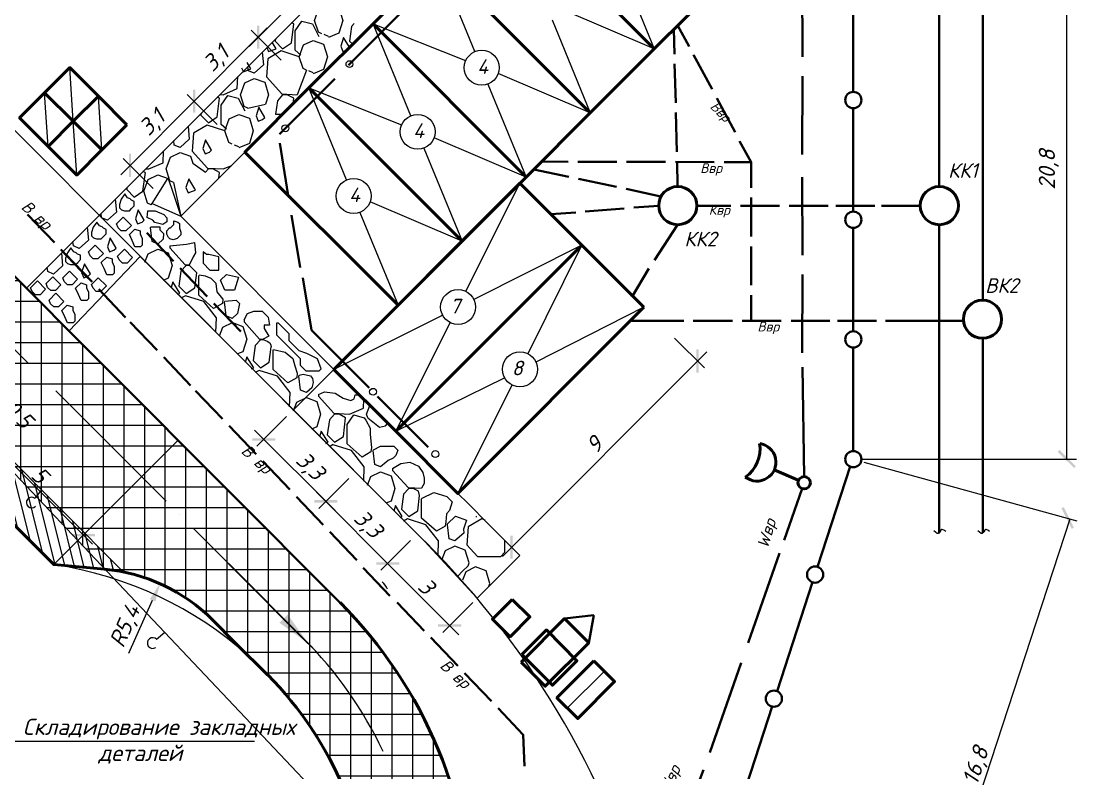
# Model space of a CAD drawing. Header units: millimetres. Extents: x 2279 to 5236, y 896 to 2828.
# Drawn here: x 3937.2 to 4067.3, y 2427.1 to 2519.6 of the extents above; entities that cross this region are included whole.
import ezdxf

# ---------------------------------------------------------------- set-up
doc = ezdxf.new("R2010")
doc.units = ezdxf.units.MM
for name, color, linetype in [('PDF _!!ОСНОВНАЯ', 7, 'Continuous'), ('PDF _!!СЕТИ - ВК', 7, 'Continuous'), ('PDF _!!ТОНКАЯ', 7, 'Continuous'), ('PDF _0', 7, 'Continuous'), ('PDF _СПДС_!!ТОНКАЯ', 7, 'Continuous'), ('PDF _Текст', 7, 'Continuous')]:
    doc.layers.add(name, color=color, linetype=linetype)
doc.styles.add('PDF ISOCPEUR Italic', font='isocpeui.ttf')

msp = doc.modelspace()

# ---------------------------------------------------------------- hatches: boundary and pattern name
at = {"linetype": 'ByBlock', "lineweight": 15, "ltscale": 10}
h = msp.add_hatch(dxfattribs=at)
h.set_pattern_fill('NET', color=256, scale=0.8)
h.set_pattern_definition([(0, (17546.539, -1228.3447), (0, 2.54), []), (90, (17546.539, -1228.3447), (-2.54, 2e-16), [])])
h.paths.add_polyline_path([(3947.57, 2452.15, -0.174775), (3960.82, 2445.92), (3963.69, 2443.03), (3965.41, 2441.31, -0.026163), (3968.8, 2437.9, -0.126575), (3979, 2418.95, -0.06163), (3986.63, 2401.07), (3992.3, 2401.07, 0.034268), (3992.85, 2408.6, 0.199067), (3976.49, 2448.08), (3924.25, 2500.28), (3912.82, 2488.85)])
h = msp.add_hatch(dxfattribs=at)
h.set_pattern_fill('JIS_WOOD', color=256, scale=1.6, angle=59)
h.set_pattern_definition([(104, (17546.5391, -1228.3447), (-1.0977643, -0.27370338), [])])
h.paths.add_polyline_path([(3941.27, 2452.72), (3947.48, 2452.16, -0.027956), (3949.87, 2451.81), (3912.82, 2488.85), (3910.11, 2486.14), (3908.99, 2485), (3909.84, 2484.15)])
h.paths.add_polyline_path([(3913.07, 2480.76), (3916.48, 2484.17), (3913.09, 2487.56), (3909.68, 2484.16)], flags=25)

# ---------------------------------------------------------------- linework, layer by layer
for p, q in [((3862.63, 2579.93), (3986.97, 2455.58)), ((3842.44, 2559.24), (3949.87, 2451.81)), ((4066.02, 2465.7), (4066.02, 2540.76)), ((3972.4, 2513.58), (3971.25, 2510.56)), ((3965.15, 2508.9), (3967.35, 2509.38)), ((3966.98, 2507.5), (3967.25, 2507.77)), ((3968.57, 2508.16), (3969.45, 2508.16)), ((3956.9, 2495.61), (3964.8, 2503.5)), ((3960.43, 2503.48), (3960.7, 2503.75)), ((3958.38, 2502.13), (3959.93, 2501.01)), ((3924.25, 2500.28), (3976.51, 2448.06)), ((3953.4, 2497.15), (3955.33, 2500.23)), ((3955.63, 2499.42), (3956.9, 2495.61)), ((3956.01, 2499.76), (3956.9, 2495.61)), ((3950.01, 2498.34), (3949.58, 2497.71)), ((3950.34, 2497.86), (3950.01, 2498.34)), ((3950.66, 2497.74), (3950.34, 2497.86)), ((3958.35, 2498.69), (3958.71, 2498.82)), ((3958.71, 2498.82), (3958.63, 2498.96)), ((3949.58, 2497.71), (3949.34, 2497.06)), ((3949.34, 2497.06), (3949.34, 2496.64)), ((3949.34, 2496.64), (3949.59, 2496.4)), ((3950.57, 2496.27), (3950.84, 2496.55)), ((3950.82, 2497.57), (3950.66, 2497.74)), ((3951.18, 2497.41), (3950.82, 2497.57)), ((3950.84, 2496.55), (3951.18, 2496.89)), ((3951.18, 2497.13), (3951.18, 2497.41)), ((3951.18, 2496.89), (3951.18, 2497.13)), ((3953.26, 2497.02), (3953.4, 2497.15)), ((3953.4, 2497.15), (3956.9, 2495.61)), ((3948.99, 2494.65), (3949.82, 2495.48)), ((3949.59, 2496.4), (3949.96, 2496.27)), ((3949.82, 2495.48), (3950.83, 2494.47)), ((3949.96, 2496.27), (3950.27, 2496.27)), ((3950.27, 2496.27), (3950.57, 2496.27)), ((3952.78, 2495.44), (3952.86, 2496.26)), ((3953.46, 2495.1), (3952.78, 2495.44)), ((3952.86, 2496.26), (3953.75, 2496.26)), ((3953.75, 2496.26), (3954.83, 2495.8)), ((3954.83, 2495.8), (3955.2, 2495.42)), ((3955.2, 2495.42), (3955.2, 2494.92)), ((3956.9, 2495.61), (3975.77, 2476.75)), ((3946.12, 2494.26), (3945.89, 2493.61)), ((3946.55, 2494.89), (3946.12, 2494.26)), ((3946.89, 2494.41), (3946.55, 2494.89)), ((3947.21, 2494.28), (3946.89, 2494.41)), ((3947.37, 2494.12), (3947.21, 2494.28)), ((3947.73, 2493.96), (3947.37, 2494.12)), ((3947.73, 2493.68), (3947.73, 2493.96)), ((3949.18, 2494.19), (3948.99, 2494.65)), ((3949.58, 2493.79), (3949.18, 2494.19)), ((3950.83, 2494.47), (3950.15, 2493.79)), ((3950.58, 2493.35), (3951.24, 2494.02)), ((3951.24, 2494.02), (3951.92, 2493.79)), ((3952.13, 2494.86), (3952.4, 2495.13)), ((3953.2, 2494.31), (3954.34, 2494.31)), ((3953.72, 2494.83), (3953.46, 2495.1)), ((3954.69, 2494.6), (3953.72, 2494.83)), ((3954.34, 2494.31), (3954.34, 2493.91)), ((3955.2, 2494.92), (3954.69, 2494.6)), ((3955.17, 2493.82), (3955.51, 2494.16)), ((3955.51, 2494.16), (3955.62, 2494.16)), ((3955.62, 2494.16), (3955.81, 2494.34)), ((3955.81, 2494.34), (3955.92, 2494.45)), ((3955.92, 2494.45), (3956.04, 2494.57)), ((3956.04, 2494.76), (3956.07, 2495.04)), ((3956.04, 2494.57), (3956.04, 2494.76)), ((3956.07, 2495.04), (3956.53, 2494.89)), ((3956.53, 2494.89), (3956.73, 2494.7)), ((3956.73, 2494.7), (3956.73, 2494.12)), ((3956.73, 2494.12), (3956.91, 2493.63)), ((3945.89, 2493.61), (3945.89, 2493.19)), ((3945.89, 2493.19), (3946.14, 2492.95)), ((3946.14, 2492.95), (3946.51, 2492.82)), ((3946.51, 2492.82), (3946.82, 2492.82)), ((3946.82, 2492.82), (3947.11, 2492.82)), ((3947.11, 2492.82), (3947.39, 2493.09)), ((3947.39, 2493.09), (3947.73, 2493.43)), ((3947.73, 2493.43), (3947.73, 2493.68)), ((3950.15, 2493.79), (3949.58, 2493.79)), ((3950.93, 2492.6), (3950.58, 2493.35)), ((3951.92, 2493.79), (3951.92, 2493.42)), ((3951.92, 2493.42), (3952.16, 2492.88)), ((3952.16, 2492.88), (3952.16, 2492.48)), ((3954.34, 2493.91), (3954.77, 2493.48)), ((3954.77, 2493.48), (3954.75, 2492.78)), ((3955.17, 2493.41), (3955.17, 2493.82)), ((3955.39, 2493), (3955.17, 2493.41)), ((3955.55, 2492.84), (3955.39, 2493)), ((3955.95, 2492.68), (3955.55, 2492.84)), ((3956.47, 2492.87), (3955.95, 2492.68)), ((3956.74, 2493.14), (3956.47, 2492.87)), ((3956.91, 2493.3), (3956.74, 2493.14)), ((3956.91, 2493.63), (3956.91, 2493.3)), ((3943.38, 2491.72), (3942.95, 2491.09)), ((3943.72, 2491.24), (3943.38, 2491.72)), ((3945.54, 2491.2), (3946.37, 2492.03)), ((3946.37, 2492.03), (3947.37, 2491.02)), ((3948.67, 2491.41), (3948.94, 2491.68)), ((3949.13, 2490.7), (3949.96, 2491.53)), ((3949.96, 2491.53), (3950.97, 2490.52)), ((3951.25, 2491.85), (3950.93, 2492.6)), ((3951.58, 2491.85), (3951.25, 2491.85)), ((3951.96, 2491.85), (3951.58, 2491.85)), ((3952.16, 2492.06), (3951.96, 2491.85)), ((3952.16, 2492.48), (3952.16, 2492.06)), ((3955.57, 2491.94), (3957.61, 2492.15)), ((3957.61, 2492.15), (3958.58, 2492.38)), ((3958.58, 2492.38), (3958.71, 2491.1)), ((3942.95, 2491.09), (3942.72, 2490.44)), ((3942.72, 2490.44), (3942.72, 2490.02)), ((3944.04, 2491.11), (3943.72, 2491.24)), ((3944.2, 2490.95), (3944.04, 2491.11)), ((3944.56, 2490.79), (3944.2, 2490.95)), ((3944.22, 2489.92), (3944.56, 2490.26)), ((3944.56, 2490.51), (3944.56, 2490.79)), ((3944.56, 2490.26), (3944.56, 2490.51)), ((3945.73, 2490.74), (3945.54, 2491.2)), ((3946.13, 2490.34), (3945.73, 2490.74)), ((3946.69, 2490.34), (3946.13, 2490.34)), ((3947.37, 2491.02), (3946.69, 2490.34)), ((3947.12, 2489.9), (3947.79, 2490.56)), ((3947.79, 2490.56), (3948.46, 2490.34)), ((3948.46, 2490.34), (3948.46, 2489.97)), ((3949.33, 2490.24), (3949.13, 2490.7)), ((3949.73, 2489.84), (3949.33, 2490.24)), ((3950.97, 2490.52), (3950.29, 2489.84)), ((3958.45, 2490.59), (3958.1, 2489.91)), ((3958.71, 2491.1), (3958.45, 2490.59)), ((3959.65, 2491.23), (3959.65, 2489.83)), ((3960.08, 2490.91), (3959.65, 2491.23)), ((3960.35, 2490.91), (3960.08, 2490.91)), ((3961.58, 2490.59), (3960.35, 2490.91)), ((3961.58, 2489.95), (3961.58, 2490.59)), ((3912.82, 2488.85), (3979, 2418.95)), ((3942.37, 2488.03), (3943.2, 2488.86)), ((3942.72, 2490.02), (3942.97, 2489.78)), ((3942.97, 2489.78), (3943.34, 2489.65)), ((3943.2, 2488.86), (3944.2, 2487.85)), ((3943.34, 2489.65), (3943.65, 2489.65)), ((3943.65, 2489.65), (3943.94, 2489.65)), ((3943.94, 2489.65), (3944.22, 2489.92)), ((3947.47, 2489.15), (3947.12, 2489.9)), ((3947.8, 2488.4), (3947.47, 2489.15)), ((3948.46, 2489.97), (3948.71, 2489.43)), ((3948.71, 2489.43), (3948.71, 2489.02)), ((3948.71, 2489.02), (3948.71, 2488.6)), ((3950.29, 2489.84), (3949.73, 2489.84)), ((3958.1, 2489.91), (3957.95, 2489.6)), ((3957.97, 2489.53), (3958.37, 2489.14)), ((3958.37, 2489.14), (3958.89, 2488.65)), ((3959.65, 2489.83), (3960.49, 2488.98)), ((3960.49, 2488.98), (3961.58, 2488.98)), ((3961.58, 2488.98), (3961.58, 2489.95)), ((3938.41, 2486.8), (3939.24, 2487.63)), ((3939.24, 2487.63), (3940.25, 2486.62)), ((3940.32, 2487.31), (3941.15, 2488.14)), ((3941.15, 2488.14), (3942.15, 2487.14)), ((3942.56, 2487.57), (3942.37, 2488.03)), ((3942.96, 2487.17), (3942.56, 2487.57)), ((3944.2, 2487.85), (3943.52, 2487.17)), ((3945.5, 2488.24), (3945.77, 2488.51)), ((3945.91, 2487.2), (3946.74, 2488.03)), ((3946.74, 2488.03), (3947.75, 2487.03)), ((3948.13, 2488.4), (3947.8, 2488.4)), ((3948.5, 2488.4), (3948.13, 2488.4)), ((3948.71, 2488.6), (3948.5, 2488.4)), ((3959.96, 2488.22), (3959.19, 2488.35)), ((3960.66, 2487.92), (3959.96, 2488.22)), ((3961.26, 2487.32), (3960.66, 2487.92)), ((3961.81, 2487.72), (3962.53, 2488.44)), ((3962.34, 2486.52), (3961.81, 2487.72)), ((3962.53, 2488.44), (3964.01, 2488.1)), ((3964.01, 2488.1), (3963.54, 2486.52)), ((3938.61, 2486.34), (3938.41, 2486.8)), ((3939.01, 2485.94), (3938.61, 2486.34)), ((3940.25, 2486.62), (3939.57, 2485.94)), ((3940.51, 2486.85), (3940.32, 2487.31)), ((3940.91, 2486.46), (3940.51, 2486.85)), ((3941.47, 2486.46), (3940.91, 2486.46)), ((3942.15, 2487.14), (3941.47, 2486.46)), ((3943.52, 2487.17), (3942.96, 2487.17)), ((3943.95, 2486.73), (3944.62, 2487.39)), ((3944.3, 2485.98), (3943.95, 2486.73)), ((3944.62, 2487.39), (3945.29, 2487.17)), ((3945.29, 2487.17), (3945.29, 2486.8)), ((3945.29, 2486.8), (3945.54, 2486.26)), ((3945.54, 2486.26), (3945.54, 2485.85)), ((3946.1, 2486.74), (3945.91, 2487.2)), ((3946.5, 2486.34), (3946.1, 2486.74)), ((3947.07, 2486.34), (3946.5, 2486.34)), ((3947.75, 2487.03), (3947.07, 2486.34)), ((3961.4, 2486.28), (3961.26, 2487.32)), ((3962.1, 2485.43), (3961.4, 2486.28)), ((3963.54, 2486.52), (3962.34, 2486.52)), ((3939.57, 2485.94), (3939.01, 2485.94)), ((3940.68, 2485.29), (3941.51, 2486.12)), ((3940.87, 2484.83), (3940.68, 2485.29)), ((3941.51, 2486.12), (3942.52, 2485.11)), ((3942.52, 2485.11), (3941.84, 2484.43)), ((3944.63, 2485.23), (3944.3, 2485.98)), ((3944.95, 2485.23), (3944.63, 2485.23)), ((3945.33, 2485.23), (3944.95, 2485.23)), ((3945.54, 2485.43), (3945.33, 2485.23)), ((3945.54, 2485.85), (3945.54, 2485.43)), ((3962.34, 2485.16), (3963.73, 2485.28)), ((3963.73, 2485.28), (3964.15, 2484.87)), ((3964.15, 2484.87), (3963.9, 2483.64)), ((3941.27, 2484.43), (3940.87, 2484.83)), ((3941.84, 2484.43), (3941.27, 2484.43)), ((3942.27, 2483.99), (3942.93, 2484.65)), ((3942.62, 2483.24), (3942.27, 2483.99)), ((3942.93, 2484.65), (3943.61, 2484.43)), ((3943.61, 2484.43), (3943.61, 2484.06)), ((3943.61, 2484.06), (3943.85, 2483.52)), ((3964.71, 2482.83), (3965.11, 2483.61)), ((3965.11, 2483.61), (3965.92, 2483.93)), ((3965.92, 2483.93), (3966.91, 2483.93)), ((3966.91, 2483.93), (3967.66, 2483.18)), ((3942.94, 2482.49), (3942.62, 2483.24)), ((3943.27, 2482.49), (3942.94, 2482.49)), ((3943.65, 2482.49), (3943.27, 2482.49)), ((3943.85, 2482.69), (3943.65, 2482.49)), ((3943.85, 2483.52), (3943.85, 2483.11)), ((3943.85, 2483.11), (3943.85, 2482.69)), ((3967.66, 2483.18), (3967.85, 2482.18)), ((3968.69, 2482.42), (3968.69, 2481.01)), ((3968.96, 2482.42), (3968.69, 2482.42)), ((3970.25, 2481.13), (3968.96, 2482.42)), ((3967.85, 2482.18), (3967.18, 2482.18)), ((3967.18, 2482.18), (3967.18, 2481.79)), ((3967.18, 2481.79), (3967.73, 2480.85)), ((3968.69, 2481.01), (3969.57, 2480.13)), ((3970.25, 2480.81), (3970.25, 2481.13)), ((3967.73, 2480.85), (3967.05, 2480.46)), ((3967.12, 2480.39), (3967.56, 2480.21)), ((3967.56, 2480.21), (3967.87, 2480.02)), ((3967.87, 2480.02), (3967.98, 2479.73)), ((3967.98, 2479.73), (3968.03, 2479.51)), ((3969.57, 2480.13), (3970.92, 2478.78)), ((3970.25, 2480.28), (3970.25, 2480.81)), ((3970.67, 2479.85), (3970.25, 2480.28)), ((3971.48, 2479.05), (3970.67, 2479.85)), ((3968.34, 2479.2), (3969.76, 2478.87)), ((3969.76, 2478.87), (3970.69, 2478.09)), ((3970.92, 2478.78), (3971.6, 2478.1)), ((3972.45, 2478.72), (3971.48, 2479.05)), ((3973.74, 2478.05), (3972.45, 2478.72)), ((3970.69, 2478.09), (3970.95, 2477.19)), ((3976.98, 2477.96), (3970.84, 2471.82)), ((3970.95, 2477.19), (3971.25, 2476.29)), ((3971.6, 2478.1), (3971.6, 2477.28)), ((3971.6, 2477.28), (3972.29, 2476.59)), ((3974.19, 2476.84), (3973.74, 2478.05)), ((3971.48, 2476.02), (3971.97, 2476.16)), ((3971.97, 2476.16), (3972.89, 2475.97)), ((3972.29, 2476.59), (3973.95, 2476.59)), ((3972.89, 2475.97), (3973.11, 2475.62)), ((3973.95, 2476.59), (3974.19, 2476.84)), ((3973.19, 2475.12), (3973.04, 2474.5)), ((3973.11, 2475.62), (3973.19, 2475.12)), ((3973.86, 2473.68), (3974.61, 2473.97)), ((3974.61, 2473.97), (3975.93, 2473.83)), ((3975.93, 2473.83), (3976.89, 2473.19)), ((3976.89, 2473.19), (3977.83, 2472.91)), ((3978.25, 2473.11), (3978.4, 2473.63)), ((3978.4, 2473.63), (3978.88, 2473.63)), ((3977.83, 2472.91), (3978.25, 2473.11)), ((3979.95, 2470.77), (3981.36, 2469.65)), ((3979.68, 2470.5), (3980.22, 2469.53)), ((3980.22, 2469.53), (3980.22, 2468.73)), ((3981.36, 2469.65), (3982.1, 2469.82)), ((3982.1, 2469.82), (3982.4, 2470.12)), ((3980.22, 2468.73), (3980.39, 2467.15)), ((3980.63, 2466.87), (3981.51, 2467.29)), ((3981.51, 2467.29), (3983.14, 2467.29)), ((3983.14, 2467.29), (3983.64, 2466.79)), ((3983.64, 2466.79), (3983.39, 2466.15)), ((3982.46, 2465.54), (3982.19, 2465.35)), ((3983.07, 2465.83), (3982.46, 2465.54)), ((3983.39, 2466.15), (3983.07, 2465.83)), ((3984, 2465.17), (3985.13, 2465.34)), ((3985.13, 2465.34), (3986.17, 2464.85)), ((4040.74, 2465.7), (4066.02, 2465.7)), ((3983, 2464.54), (3984, 2465.17)), ((3986.17, 2464.85), (3986.71, 2464.05)), ((3986.71, 2464.05), (3986.88, 2463.37)), ((3986.88, 2463.37), (3986.88, 2462.7)), ((3986.32, 2461.22), (3986.18, 2461.76)), ((3986.88, 2462.7), (3986.56, 2462.13)), ((3986.62, 2460.91), (3988.08, 2461.59)), ((3988.08, 2461.59), (3989.68, 2461.1)), ((3989.68, 2461.1), (3990.34, 2460.43)), ((3990.34, 2460.43), (3990.01, 2459.37)), ((3989.62, 2458.99), (3989.54, 2458)), ((3990.01, 2459.37), (3989.62, 2458.99)), ((3989.77, 2457.73), (3990.74, 2458.7)), ((3990.74, 2458.7), (3992.1, 2458.18)), ((3992.1, 2458.18), (3991.74, 2457.09)), ((3996.83, 2454.24), (3996.83, 2455.69)), ((3998.66, 2453.85), (3993.39, 2448.58)), ((3993.43, 2453.73), (3994.54, 2453.73)), ((3994.54, 2453.73), (3996.32, 2453.73)), ((3996.32, 2453.73), (3996.83, 2454.24)), ((3992.28, 2452.58), (3991.61, 2451.92)), ((3991.61, 2451.92), (3991.01, 2451.32)), ((3994.84, 2450.03), (3994.17, 2449.36)), ((3994.17, 2449.36), (3993.57, 2448.76))]:
    msp.add_line(p, q, dxfattribs=at)
at = {"linetype": 'ByBlock', "lineweight": 40, "ltscale": 10}
for p, q in [((3859.84, 2564.73), (3976.51, 2448.06)), ((3970.15, 2498.14), (3969.1, 2504.61)), ((3971.6, 2489.28), (3970.55, 2495.74)), ((3973.01, 2481.58), (3971.95, 2488.04)), ((3980.11, 2474.48), (3973.01, 2481.58)), ((4039.36, 2464.78), (4035.34, 2452.45)), ((4033.43, 2462.08), (4031.2, 2455.74)), ((4030.64, 2454.12), (4026.78, 2443.11)), ((4034.72, 2450.55), (4030.36, 2437.13)), ((4004.17, 2446.08), (4007.78, 2446.51)), ((4007.78, 2446.51), (4007.15, 2443.1)), ((4025.91, 2440.62), (4022.06, 2429.61)), ((4025.91, 2440.62), (4024.31, 2436.04)), ((4029.74, 2435.25), (4025.67, 2422.75)), ((4021.3, 2427.45), (4016, 2413.85))]:
    msp.add_line(p, q, dxfattribs=at)
at = {"linetype": 'ByBlock', "lineweight": 15, "ltscale": 10}
for centre, radius, start, end in [((3910.57, 2379.18), 108.06, 286.0024, 45), ((3934.56, 2407.26), 45.95, 14.7331, 81.6), ((3937.67, 2408.86), 55.19, 351.887, 45.2625)]:
    msp.add_arc(centre, radius, start, end, dxfattribs=at)
at = {"layer": 'PDF _!!ОСНОВНАЯ', "lineweight": 50}
for points in [[(4023.12, 2524.09), (4015.22, 2516.2), (3996.36, 2535.07), (4004.25, 2542.96)], [(4015.22, 2516.2), (4007.33, 2508.31), (3988.47, 2527.18), (3996.36, 2535.07)], [(4007.33, 2508.31), (3999.44, 2500.42), (3980.58, 2519.28), (3988.47, 2527.18)], [(3999.44, 2500.42), (3991.55, 2492.53), (3972.69, 2511.39), (3980.58, 2519.28)], [(3946.78, 2510.38), (3943.66, 2507.3), (3940.14, 2510.79), (3943.26, 2513.9)], [(3991.55, 2492.53), (3983.66, 2484.64), (3964.8, 2503.5), (3972.69, 2511.39)], [(3943.66, 2507.3), (3940.58, 2504.18), (3937.06, 2507.7), (3940.14, 2510.79)], [(3950.27, 2506.86), (3947.19, 2503.78), (3943.66, 2507.3), (3946.78, 2510.38)], [(3947.19, 2503.78), (3944.1, 2500.66), (3940.58, 2504.18), (3943.66, 2507.3)], [(4006.28, 2492.02), (3998.66, 2499.67), (3975.77, 2476.75), (3983.39, 2469.13)], [(4013.94, 2484.4), (4006.28, 2492.02), (3983.39, 2469.13), (3991.04, 2461.47)], [(3997.7, 2448.45), (3995.29, 2446.01), (3997.46, 2443.84), (3999.9, 2446.28)], [(3998.81, 2440.73), (4004.17, 2446.08), (4007.15, 2443.1), (4001.79, 2437.75)], [(3998.92, 2441.68), (4001.93, 2444.69), (4005.69, 2440.9), (4002.68, 2437.88)], [(4007.79, 2440.9), (4010.33, 2438.32), (4005.79, 2433.78), (4003.22, 2436.32)]]:
    msp.add_lwpolyline(points, close=True, dxfattribs=at)
for points in [[(3947.51, 2452.15), (3941.27, 2452.72), (3897.38, 2496.61), (3864.22, 2529.77), (3863.66, 2536.01)], [(3964.8, 2503.5), (3983.66, 2484.64), (3975.77, 2476.75), (3975.77, 2476.75)], [(4030, 2464.38), (4032.96, 2463.11)], [(3967.59, 2439.14), (3963.69, 2443.03), (3960.82, 2445.92)]]:
    msp.add_lwpolyline(points, dxfattribs=at)
at = {"layer": 'PDF _!!ОСНОВНАЯ', "lineweight": 40}
for points in [[(4050.31, 2534.25), (4050.31, 2499.27)], [(4055.7, 2534.42), (4055.7, 2485.25)], [(4033.47, 2515.21), (4033.44, 2524.81)], [(4039.73, 2523.6), (4039.73, 2513.44), (4039.73, 2510.9)], [(3977.56, 2514.2), (3984.34, 2520.98)], [(4019.53, 2516.51), (4018.1, 2519.11)], [(4017.7, 2515.56), (4017.63, 2518.61)], [(4022.34, 2511.22), (4020.07, 2515.46)], [(4017.87, 2509.56), (4017.73, 2514.34)], [(3969.06, 2505.7), (3975.87, 2512.51)], [(4033.44, 2503.21), (4033.47, 2512.82)], [(4025.18, 2505.94), (4022.91, 2510.14)], [(4018, 2503.54), (4017.87, 2508.35)], [(4039.73, 2508.87), (4039.73, 2498.71), (4039.73, 2496.17)], [(4027.15, 2502.25), (4025.72, 2504.86)], [(4004.62, 2502.28), (4001.3, 2502.32)], [(4010.62, 2502.28), (4005.81, 2502.28)], [(4016.61, 2502.28), (4011.8, 2502.28)], [(4022.61, 2502.25), (4017.83, 2502.28)], [(4018.1, 2499.27), (4018.04, 2502.35)], [(4027.15, 2499.1), (4027.15, 2502.25), (4023.83, 2502.25)], [(4000.39, 2501.37), (4004.69, 2500.45)], [(4005.88, 2500.22), (4010.55, 2499.23)], [(4033.47, 2490.8), (4033.44, 2500.41)], [(4011.74, 2498.96), (4016.04, 2498.05)], [(4027.15, 2493.1), (4027.15, 2497.91)], [(4011.5, 2496.56), (4006.72, 2496.19)], [(4015.77, 2496.9), (4012.72, 2496.66)], [(4020.47, 2496.9), (4024.64, 2496.9)], [(4025.82, 2496.9), (4030.63, 2496.9)], [(4031.82, 2496.9), (4036.63, 2496.9)], [(4037.59, 2496.9), (4042.4, 2496.9)], [(4043.2, 2496.9), (4047.97, 2496.9)], [(3941.34, 2492.38), (3938.02, 2495.83)], [(4005.54, 2496.08), (4002.49, 2495.85)], [(4015.24, 2490.19), (4018.1, 2494.56)], [(4039.73, 2494.14), (4039.73, 2483.98), (4039.73, 2481.44)], [(4050.31, 2494.56), (4050.31, 2456.63)], [(3956.01, 2490.07), (3952.72, 2493.56)], [(3945.47, 2488.01), (3942.15, 2491.49)], [(4027.15, 2487.11), (4027.15, 2491.89)], [(3945.98, 2487.52), (3942.66, 2490.97)], [(3960.17, 2485.74), (3956.85, 2489.19)], [(4012.47, 2485.65), (4014.55, 2489.17)], [(4033.44, 2478.8), (4033.47, 2488.41)], [(3950.11, 2483.15), (3946.82, 2486.64)], [(3964.31, 2481.4), (3960.99, 2484.86)], [(4027.15, 2482.74), (4027.15, 2485.89)], [(3953.98, 2479.12), (3950.66, 2482.57)], [(4018.85, 2482.74), (4012.44, 2482.74)], [(4024.84, 2482.74), (4020.03, 2482.74)], [(4030.84, 2482.74), (4026.06, 2482.74)], [(4036.83, 2482.74), (4032.06, 2482.74)], [(4042.58, 2482.74), (4037.8, 2482.74)], [(4050.31, 2482.74), (4043.69, 2482.74)], [(4053.29, 2482.74), (4050.01, 2482.74)], [(4055.7, 2480.54), (4055.7, 2456.63)], [(4039.73, 2479.4), (4039.73, 2469.24), (4039.73, 2466.7)], [(3958.11, 2474.75), (3954.83, 2478.24)], [(4033.67, 2463.56), (4033.47, 2477.01)], [(3962.03, 2470.67), (3958.72, 2474.12)], [(3987.39, 2467.16), (3981.14, 2473.4), (3981.14, 2473.4)], [(3966.17, 2466.3), (3962.88, 2469.79)], [(3970.33, 2461.96), (3967.01, 2465.45)], [(3974.46, 2457.63), (3971.14, 2461.08)], [(3978.6, 2453.29), (3975.28, 2456.75)], [(3982.66, 2448.89), (3979.37, 2452.34)], [(3986.89, 2444.59), (3983.57, 2448.08)], [(3991.02, 2440.25), (3987.71, 2443.74)], [(3995.16, 2435.92), (3991.84, 2439.37)], [(3999.22, 2427.93), (3999.09, 2431.79), (3996, 2435.04)]]:
    msp.add_lwpolyline(points, dxfattribs=at)
at = {"layer": 'PDF _!!ОСНОВНАЯ', "lineweight": 25}
for points in [[(3938.12, 2477.51), (3924.54, 2491.09)], [(3955.09, 2460.54), (3941.51, 2474.12)], [(3956.78, 2458.85), (3956.78, 2458.85)], [(3973.38, 2442.25), (3958.48, 2457.15)]]:
    msp.add_lwpolyline(points, dxfattribs=at)
at = {"layer": 'PDF _!!ОСНОВНАЯ', "lineweight": 20}
for points in [[(4051.12, 2456.8), (4050.89, 2456.97), (4050.68, 2457.04), (4050.62, 2457.04), (4050.51, 2456.97), (4050.41, 2456.76), (4050.28, 2456.6), (4050.18, 2456.56), (4050.07, 2456.56), (4049.87, 2456.7), (4049.67, 2456.87)], [(4056.51, 2456.8), (4056.31, 2456.97), (4056.1, 2457.04), (4056, 2457.04), (4055.93, 2456.97), (4055.8, 2456.76), (4055.66, 2456.6), (4055.59, 2456.56), (4055.49, 2456.56), (4055.29, 2456.7), (4055.05, 2456.87)], [(3980.34, 2451.88), (3980.34, 2451.88)], [(3968.13, 2447.5), (3972.03, 2443.61)], [(3982.73, 2427.52), (3982.73, 2427.52)]]:
    msp.add_lwpolyline(points, dxfattribs=at)
at = {"layer": 'PDF _!!ОСНОВНАЯ', "lineweight": 35}
msp.add_lwpolyline([(3972.6, 2443.03), (3962.85, 2452.78)], dxfattribs=at)
at = {"layer": 'PDF _!!ОСНОВНАЯ', "lineweight": 40}
for centre in [(4039.74, 2509.9), (4039.74, 2495.17), (4039.74, 2480.44), (4039.74, 2465.7), (4035.03, 2451.5), (4029.95, 2436.22)]:
    msp.add_circle(centre, 0.999, dxfattribs=at)
at = {"layer": 'PDF _!!ОСНОВНАЯ', "lineweight": 50}
for centre, radius in [((4018.12, 2496.91), 2.35), ((4050.33, 2496.91), 2.35), ((4055.65, 2482.93), 2.35), ((4033.68, 2462.8), 0.762)]:
    msp.add_circle(centre, radius, dxfattribs=at)
for centre, radius, start, end in [((4024.07, 2466.96), 4.18, 304.1215, 9.3968), ((4027.88, 2465.32), 2.32, 231.4634, 82.0549), ((3945.56, 2430.65), 21.59, 45, 84.8035), ((3937.06, 2408.6), 55.8, 0, 45), ((3937.06, 2408.6), 43.2, 0, 45)]:
    msp.add_arc(centre, radius, start, end, dxfattribs=at)
at = {"layer": 'PDF _!!ОСНОВНАЯ', "lineweight": 25}
msp.add_arc((3979.17, 2448.04), 3.61, 27.6581, 45, dxfattribs=at)
at = {"layer": 'PDF _!!ОСНОВНАЯ', "lineweight": 20}
msp.add_arc((3937.06, 2408.6), 49.5, 25.2795, 45, dxfattribs=at)
at = {"layer": 'PDF _!!СЕТИ - ВК', "lineweight": 20}
for points in [[(3965.31, 2516.5), (3975.44, 2526.66)], [(3957.42, 2508.61), (3967.55, 2518.77)], [(3949.53, 2500.71), (3959.66, 2510.87)], [(3953.49, 2499.02), (3949.8, 2502.71)], [(4017.71, 2480.59), (4021.41, 2476.93)], [(3996.51, 2453.73), (4021.68, 2478.9)], [(3969.94, 2470.95), (3966.28, 2467.29)], [(3931.08, 2470.23), (3946.05, 2455.22)], [(3965.98, 2469.26), (3975.9, 2459.37)], [(4041.02, 2465.35), (4067.27, 2458.1)], [(4062.03, 2465.72), (4067.24, 2465.72)], [(3973.63, 2461.64), (3983.52, 2451.71)], [(3994.82, 2457.69), (3998.51, 2454)], [(4066.42, 2458.33), (4047.04, 2399.09)], [(3981.25, 2453.98), (3991.17, 2444.09)], [(3950.52, 2441.81), (3953.43, 2448.35)], [(3992.87, 2448.06), (3989.18, 2444.37)]]:
    msp.add_lwpolyline(points, dxfattribs=at)
for points in [[(3965.58, 2518.49), (3969.28, 2514.8)], [(3957.69, 2510.6), (3961.39, 2506.91)], [(3973.9, 2459.64), (3977.59, 2463.33)], [(3981.56, 2452.02), (3985.21, 2455.68)]]:
    msp.add_lwpolyline(points, close=True, dxfattribs=at)
at = {"layer": 'PDF _!!СЕТИ - ВК', "transparency": 33554559}
msp.add_solid([(3953.09, 2448.48), (3953.77, 2448.18), (3954.35, 2450.38)], dxfattribs=at)
at = {"layer": 'PDF _!!ТОНКАЯ', "lineweight": 25}
for points in [[(3937.87, 2486.7), (4007.14, 2556), (4012.14, 2550.85), (4000.58, 2539.28), (4000.58, 2539.28), (3995.22, 2533.93), (3995.22, 2533.93), (3992.68, 2531.39), (3992.68, 2531.39), (3987.33, 2526.04), (3987.33, 2526.04), (3984.79, 2523.5), (3984.79, 2523.5), (3979.44, 2518.15), (3979.44, 2518.15), (3976.9, 2515.61), (3976.9, 2515.61), (3971.55, 2510.26), (3971.55, 2510.26), (3969.01, 2507.72), (3969.01, 2507.72), (3964.8, 2503.5)], [(3993.11, 2515.86), (3988.47, 2527.18), (3999.85, 2522.64)], [(4010.52, 2527.65), (4015.22, 2516.2), (4003.88, 2521.05)], [(3985.22, 2507.97), (3980.58, 2519.28), (3991.96, 2514.75)], [(4002.63, 2519.76), (4007.33, 2508.31), (3995.99, 2513.15)], [(3944.1, 2500.66), (3943.66, 2507.3), (3943.26, 2513.9)], [(3977.33, 2500.08), (3972.69, 2511.39), (3984.07, 2506.85)], [(3994.73, 2511.87), (3999.44, 2500.42), (3988.1, 2505.26)], [(3940.58, 2504.18), (3940.14, 2510.79)], [(3947.19, 2503.78), (3946.78, 2510.38)], [(3986.84, 2503.98), (3991.55, 2492.53), (3980.21, 2497.37)], [(3998.66, 2499.67), (3991.99, 2486.33)], [(3978.95, 2496.08), (3983.66, 2484.64), (3983.65, 2484.64)], [(3999.67, 2478.7), (4006.31, 2492.05), (3993, 2485.34)], [(3975.77, 2476.75), (3975.77, 2476.75), (3975.77, 2476.75), (3975.77, 2476.75), (3975.77, 2476.75), (3975.77, 2476.75), (3983.39, 2469.13), (3987.2, 2465.32), (3991.04, 2461.47), (3991.04, 2461.47), (3992.28, 2460.23), (3994.82, 2457.69), (3998.66, 2453.85), (3998.66, 2453.85), (3998.66, 2453.85), (3993.39, 2448.58), (3993.39, 2448.58), (3986.97, 2455.58), (3951.92, 2490.63), (3943.12, 2481.45)], [(4013.94, 2484.4), (4013.94, 2484.4), (4000.63, 2477.66)], [(3989.11, 2483.38), (3975.77, 2476.75), (3975.77, 2476.75)], [(3990.06, 2482.47), (3983.39, 2469.13), (3996.77, 2475.73)], [(3997.68, 2474.82), (3991.04, 2461.47), (3991.04, 2461.47)], [(3941.27, 2452.72), (3956.55, 2467.99)], [(4009.08, 2439.61), (4004.5, 2435.04)]]:
    msp.add_lwpolyline(points, dxfattribs=at)
at = {"layer": 'PDF _!!ТОНКАЯ', "lineweight": 20}
for points in [[(3939.77, 2461.92), (3938.93, 2460.89)], [(3954.94, 2444.37), (3953.92, 2443.51)]]:
    msp.add_lwpolyline(points, dxfattribs=at)
at = {"layer": 'PDF _!!ТОНКАЯ', "lineweight": 25}
for centre, radius in [((3977.68, 2514.32), 0.423), ((3993.97, 2513.88), 2.15), ((3986.08, 2505.99), 2.15), ((3969.79, 2506.43), 0.423), ((3978.19, 2498.1), 2.15), ((3991.06, 2484.42), 2.15), ((3998.68, 2476.76), 2.15), ((3980.59, 2473.99), 0.423), ((3988.25, 2466.33), 0.423)]:
    msp.add_circle(centre, radius, dxfattribs=at)
at = {"layer": 'PDF _!!ТОНКАЯ', "lineweight": 20}
for centre, start, end in [((3938.55, 2460.36), 50.6653, 315.4743), ((3953.44, 2443.07), 39.701, 304.5099)]:
    msp.add_arc(centre, 0.66, start, end, dxfattribs=at)
at = {"layer": 'PDF _0', "lineweight": 20}
for points in [[(3974.29, 2518.05), (3973.85, 2518.25), (3973.38, 2519.71), (3973.92, 2521.16), (3975.11, 2521.7), (3976.39, 2521.26), (3976.87, 2519.71), (3976.39, 2518.15), (3975.11, 2517.61)], [(3968.57, 2517.44), (3968.54, 2517.13), (3969.45, 2516.22), (3970.53, 2516.96), (3970.81, 2519.27), (3970.53, 2519.4)], [(3971.69, 2515.44), (3971.01, 2516.05), (3971.01, 2518.42), (3971.82, 2519.61), (3973.11, 2519.27), (3973.92, 2517.71)], [(3978.26, 2519.33), (3977.95, 2518.96), (3977.68, 2517.13), (3978.09, 2516.76)], [(3975.11, 2517.71), (3974.57, 2517.95)], [(3977.68, 2516.39), (3976.94, 2517.61), (3976.6, 2516.52), (3976.87, 2515.88), (3977.41, 2516.08)], [(3967.49, 2516.35), (3967.72, 2515.88), (3968.64, 2516.22), (3968.16, 2517.03)], [(3972.4, 2513.58), (3971.96, 2513.78), (3971.48, 2515.24), (3972.03, 2516.69), (3973.21, 2517.23), (3974.5, 2516.79), (3974.97, 2515.24), (3974.5, 2513.68), (3973.21, 2513.14)], [(3966.94, 2515.81), (3967.08, 2514.22), (3965.96, 2513.2), (3965.25, 2513.48), (3965.18, 2514.05)], [(3971.48, 2515.24), (3969.28, 2515.95), (3967.62, 2514.97), (3967.45, 2512.76), (3969.35, 2510.66), (3971.25, 2510.56)], [(3964.4, 2513.86), (3964.64, 2513.38), (3965.55, 2513.75), (3965.08, 2514.53)], [(3973.21, 2513.24), (3972.67, 2513.48)], [(3961.73, 2510.6), (3962.14, 2510.56), (3963.86, 2511.31), (3963.93, 2512.8)], [(3965.15, 2508.9), (3964.71, 2509.11), (3964.24, 2510.56), (3964.78, 2512.02), (3965.96, 2512.56), (3967.25, 2512.12), (3967.72, 2510.56), (3967.35, 2509.38)], [(3959.43, 2508.29), (3959.39, 2508.02), (3960.31, 2507.11), (3961.39, 2507.82), (3961.66, 2510.12), (3961.39, 2510.26)], [(3962.54, 2506.3), (3961.86, 2506.9), (3961.86, 2509.28), (3962.68, 2510.46), (3963.96, 2510.12), (3964.78, 2508.56)], [(3970.74, 2509.41), (3970.81, 2510.12), (3969.99, 2510.56), (3969.45, 2510.56), (3968.81, 2509.82), (3968.57, 2508.16)], [(3967.25, 2507.77), (3966.51, 2509.03), (3966.17, 2507.94), (3966.44, 2507.3), (3966.98, 2507.5)], [(3963.25, 2504.47), (3962.81, 2504.67), (3962.34, 2506.13), (3962.88, 2507.58), (3964.07, 2508.12), (3965.35, 2507.68), (3965.83, 2506.13), (3965.35, 2504.57), (3964.07, 2504.03)], [(3957.8, 2506.67), (3957.94, 2505.08), (3956.82, 2504.06), (3956.11, 2504.36), (3956.04, 2504.91)], [(3962.34, 2506.13), (3960.14, 2506.8), (3958.48, 2505.82), (3958.31, 2503.62), (3960.21, 2501.52), (3962.14, 2501.42), (3963.19, 2501.86)], [(3960.7, 2503.75), (3959.96, 2505.01), (3959.62, 2503.92), (3959.89, 2503.28), (3960.43, 2503.48)], [(3964.07, 2504.13), (3963.52, 2504.36)], [(3952.59, 2501.45), (3952.99, 2501.42), (3954.72, 2502.16), (3954.79, 2503.65)], [(3956.01, 2499.76), (3955.57, 2499.96), (3955.09, 2501.42), (3955.63, 2502.87), (3956.82, 2503.45), (3958.11, 2502.98), (3958.38, 2502.13)], [(3950.28, 2499.15), (3950.25, 2498.88), (3951.16, 2497.96), (3952.25, 2498.67), (3952.55, 2500.98)], [(3952.52, 2500.98), (3952.25, 2501.11)], [(3953.26, 2497.02), (3952.82, 2497.22), (3952.35, 2498.68), (3952.89, 2500.13), (3954.08, 2500.71), (3955.36, 2500.23), (3955.63, 2499.39)], [(3961.59, 2500.27), (3961.66, 2500.98), (3960.85, 2501.42), (3960.31, 2501.42), (3959.93, 2501.01)], [(3958.63, 2498.96), (3957.88, 2500.21), (3957.54, 2499.13), (3957.81, 2498.48), (3958.35, 2498.69)], [(3948.84, 2497.71), (3948.98, 2496.12), (3947.86, 2495.1), (3947.15, 2495.41), (3947.08, 2495.95)], [(3952.4, 2495.13), (3951.65, 2496.39), (3951.31, 2495.3), (3951.58, 2494.66), (3952.13, 2494.86)], [(3945.39, 2494.26), (3945.52, 2492.66), (3944.41, 2491.65), (3943.7, 2491.95), (3943.63, 2492.5)], [(3954.75, 2492.78), (3954.08, 2492.17), (3953.37, 2492.48), (3953.16, 2494.21), (3953.2, 2494.31)], [(3948.94, 2491.68), (3948.2, 2492.93), (3947.86, 2491.85), (3948.13, 2491.2), (3948.67, 2491.41)], [(3952.49, 2489.94), (3952.89, 2490.99), (3954.08, 2491.56), (3955.36, 2491.09), (3955.84, 2489.53), (3955.36, 2487.97), (3954.72, 2487.7)], [(3955.57, 2491.94), (3955.57, 2491.73), (3957.46, 2489.63), (3957.9, 2489.6)], [(3942.22, 2491.09), (3942.35, 2489.49), (3941.24, 2488.48), (3940.53, 2488.78), (3940.46, 2489.32)], [(3945.77, 2488.51), (3945.03, 2489.76), (3944.69, 2488.68), (3944.96, 2488.03), (3945.5, 2488.24)], [(3957.97, 2489.53), (3957.57, 2489.53), (3956.92, 2488.82), (3956.65, 2486.99), (3957.57, 2486.08), (3958.65, 2486.79), (3958.89, 2488.65)], [(3956.5, 2486.02), (3956.78, 2486.15), (3955.93, 2487.51), (3955.73, 2486.83)], [(3962.1, 2485.43), (3962.04, 2484.86), (3960.95, 2484.25), (3959.12, 2485.87), (3959.12, 2488.25), (3959.19, 2488.35)], [(3961.24, 2481.35), (3961.31, 2483.08), (3959.75, 2485.11), (3957.48, 2485.82), (3957.01, 2485.55)], [(3963.9, 2483.64), (3963.22, 2483.03), (3962.51, 2483.33), (3962.31, 2485.06), (3962.34, 2485.16)], [(3961.67, 2480.89), (3962.07, 2481.94), (3963.26, 2482.52), (3964.54, 2482.04), (3965.02, 2480.48), (3964.54, 2478.93), (3963.9, 2478.65)], [(3964.71, 2482.83), (3964.71, 2482.59), (3966.61, 2480.49), (3967.05, 2480.46)], [(3967.12, 2480.39), (3966.71, 2480.39), (3966.07, 2479.68), (3965.8, 2477.85), (3966.71, 2476.93), (3967.79, 2477.64), (3968.03, 2479.51)], [(3971.25, 2476.29), (3971.18, 2475.71), (3970.1, 2475.1), (3968.27, 2476.73), (3968.27, 2479.1), (3968.34, 2479.2)], [(3965.63, 2476.8), (3965.9, 2476.93), (3965.05, 2478.29), (3964.85, 2477.61)], [(3970.3, 2472.16), (3970.37, 2473.89), (3968.81, 2475.92), (3966.54, 2476.63), (3966.07, 2476.36)], [(3973.04, 2474.5), (3972.37, 2473.89), (3971.65, 2474.19), (3971.45, 2475.92), (3971.48, 2476.02)], [(3970.77, 2471.65), (3971.18, 2472.7), (3972.37, 2473.28), (3973.65, 2472.8), (3974.13, 2471.24), (3973.65, 2469.69), (3973.01, 2469.41)], [(3973.86, 2473.68), (3973.86, 2473.45), (3975.75, 2471.35), (3977.68, 2471.24), (3979.41, 2471.99), (3979.47, 2473.04)], [(3979.95, 2470.77), (3979.78, 2471.24), (3980.19, 2472.32)], [(3980.39, 2467.15), (3980.32, 2466.6), (3979.24, 2465.96), (3977.41, 2467.59), (3977.41, 2469.96), (3978.22, 2471.14), (3979.51, 2470.8), (3979.68, 2470.5)], [(3974.77, 2467.65), (3975.04, 2467.79), (3974.19, 2469.14), (3973.99, 2468.47)], [(3975.68, 2467.52), (3975.21, 2467.21)], [(3979.44, 2463.01), (3979.51, 2464.77), (3977.95, 2466.77), (3975.68, 2467.48)], [(3982.19, 2465.35), (3981.51, 2464.77), (3980.8, 2465.05), (3980.6, 2466.77), (3980.63, 2466.87)], [(3979.92, 2462.51), (3980.32, 2463.56), (3981.51, 2464.13), (3982.8, 2463.66), (3983.27, 2462.1), (3982.8, 2460.54), (3982.15, 2460.27)], [(3983, 2464.54), (3983, 2464.3), (3984.9, 2462.2), (3986.56, 2462.13)], [(3986.18, 2461.76), (3985.54, 2462.1), (3985, 2462.1), (3984.35, 2461.39), (3984.08, 2459.56), (3985, 2458.64), (3986.08, 2459.36), (3986.32, 2461.22)], [(3989.54, 2458), (3989.47, 2457.46), (3988.39, 2456.82), (3986.56, 2458.44), (3986.56, 2460.81), (3986.62, 2460.91)], [(3983.91, 2458.51), (3984.19, 2458.64), (3983.34, 2460), (3983.14, 2459.32)], [(3988.59, 2453.87), (3988.66, 2455.63), (3987.1, 2457.63), (3984.83, 2458.37), (3984.35, 2458.07)], [(3991.74, 2457.09), (3991.77, 2456.61), (3990.65, 2455.63), (3989.94, 2455.9), (3989.74, 2457.63), (3989.77, 2457.73)], [(3994.41, 2458.2), (3993.97, 2458.37), (3992.31, 2457.36), (3992.14, 2455.16), (3993.43, 2453.73)], [(3993.23, 2458.58), (3993.33, 2458.64), (3993.3, 2458.68)], [(3992.28, 2452.58), (3992.42, 2452.96), (3991.94, 2454.51), (3990.65, 2454.99), (3989.47, 2454.41), (3989.06, 2453.36)], [(3994.84, 2450.03), (3994.97, 2450.4), (3994.5, 2451.96), (3993.21, 2452.43), (3992.03, 2451.85), (3991.62, 2450.8)]]:
    msp.add_lwpolyline(points, dxfattribs=at)
msp.add_lwpolyline([(3975.85, 2471.24), (3975.21, 2470.53), (3974.94, 2468.7), (3975.85, 2467.79), (3976.94, 2468.5), (3977.21, 2470.8), (3976.4, 2471.24)], close=True, dxfattribs=at)
at = {"layer": 'PDF _0', "transparency": 33554559}
for points in [[(3966.3, 2516.23), (3966.57, 2516.23), (3966.3, 2519.07)], [(3966.57, 2516.23), (3966.3, 2519.07), (3966.57, 2519.07)], [(3966.57, 2519.07), (3966.3, 2519.07), (3966.57, 2516.23)], [(3966.3, 2519.07), (3966.57, 2516.23), (3966.3, 2516.23)], [(3958.4, 2508.33), (3958.68, 2508.33), (3958.4, 2511.18)], [(3958.68, 2508.33), (3958.4, 2511.18), (3958.68, 2511.18)], [(3958.68, 2511.18), (3958.4, 2511.18), (3958.68, 2508.33)], [(3958.4, 2511.18), (3958.68, 2508.33), (3958.4, 2508.33)], [(3950.78, 2503.29), (3950.51, 2503.29), (3950.78, 2500.44)], [(3950.51, 2503.29), (3950.78, 2500.44), (3950.51, 2500.44)], [(4020.42, 2476.36), (4020.69, 2476.36), (4020.42, 2479.2)], [(4020.69, 2476.36), (4020.42, 2479.2), (4020.69, 2479.2)], [(3968.55, 2467.97), (3968.55, 2468.28), (3965.71, 2467.97)], [(3968.55, 2468.28), (3965.71, 2467.97), (3965.71, 2468.28)], [(4065.14, 2466.84), (4064.91, 2466.6), (4067.14, 2464.81)], [(4064.91, 2466.6), (4067.14, 2464.81), (4066.94, 2464.6)], [(3973.36, 2460.66), (3973.36, 2460.35), (3976.17, 2460.66)], [(3973.36, 2460.35), (3976.17, 2460.66), (3976.17, 2460.35)], [(3976.17, 2460.35), (3976.17, 2460.66), (3973.36, 2460.35)], [(3976.17, 2460.66), (3973.36, 2460.35), (3973.36, 2460.66)], [(4065.65, 2459.8), (4065.36, 2459.66), (4066.9, 2457.27)], [(4065.36, 2459.66), (4066.9, 2457.27), (4066.64, 2457.13)], [(3943.51, 2456.51), (3943.51, 2456.2), (3946.35, 2456.51)], [(3943.51, 2456.2), (3946.35, 2456.51), (3946.35, 2456.2)], [(3997.8, 2456.27), (3997.5, 2456.27), (3997.8, 2453.46)], [(3997.5, 2456.27), (3997.8, 2453.46), (3997.5, 2453.46)], [(3980.98, 2453), (3980.98, 2452.7), (3983.83, 2453)], [(3980.98, 2452.7), (3983.83, 2453), (3983.83, 2452.7)], [(3983.83, 2452.7), (3983.83, 2453), (3980.98, 2452.7)], [(3983.83, 2453), (3980.98, 2452.7), (3980.98, 2453)], [(3972.6, 2443.03), (3970.06, 2446.59), (3969.04, 2445.57)], [(3988.6, 2445.38), (3988.6, 2445.08), (3991.45, 2445.38)], [(3988.6, 2445.08), (3991.45, 2445.38), (3991.45, 2445.08)]]:
    msp.add_solid(points, dxfattribs=at)
at = {"layer": 'PDF _СПДС_!!ТОНКАЯ', "lineweight": 20}
msp.add_lwpolyline([(3917.29, 2469.24), (3936.23, 2431.01), (3966, 2431.01)], dxfattribs=at)
at = {"layer": 'PDF _Текст', "transparency": 33554559}
for points in [[(3959.48, 2498.13), (3959.03, 2497.73), (3959.46, 2498.16)], [(3959.05, 2497.7), (3959.48, 2498.13), (3959.03, 2497.73)]]:
    msp.add_solid(points, dxfattribs=at)

# ---------------------------------------------------------------- texts
at = {"layer": 'PDF _Текст', "attachment_point": 7, "style": 'PDF ISOCPEUR Italic'}
for s, insert, char_height, rotation in [('3,1', (3961.16, 2512.93), 2, 45), ('3,1', (3953.27, 2505.04), 2, 45), ('Ввр', (4021.78, 2508.77), 1.2, 315), ('20,8', (4065.04, 2498.87), 2, 90), ('В вр', (3936.89, 2496.33), 1.44, 317.5709), ('0,5', (3934.66, 2471.43), 2, 315.4501), ('9', (4008.01, 2466.25), 2, 45), ('В вр', (3963.97, 2466.28), 1.44, 317.5709), ('3,3', (3970.61, 2465.08), 2, 315.5219), ('5', (3938.33, 2463.55), 2, 315), ('3,3', (3977.75, 2457.94), 2, 315.5219), ('Wвр', (4029.57, 2454.5), 1.44, 73.1908), ('3', (3985.96, 2449.85), 2, 316.0437), ('R5,4', (3950.24, 2442.16), 2, 65.9948), ('В вр', (3988.45, 2439.86), 1.44, 317.5709), ('16,8', (4055.41, 2425.33), 2, 71.5475), ('Wвр', (4017.36, 2424.15), 1.44, 65.3796)]:
    msp.add_mtext(s, dxfattribs=dict(at, insert=insert, char_height=char_height, rotation=rotation))
for s, insert, char_height in [('4', (3993.41, 2513.12), 1.8), ('4', (3985.52, 2505.23), 1.8), ('Ввр', (4020.88, 2500.6), 1.2), ('КК1', (4051.4, 2500.32), 1.8), ('4', (3977.63, 2497.34), 1.8), ('Квр', (4021.93, 2495.45), 1.2), ('КК2', (4018.92, 2491.89), 1.8), ('ВК2', (4055.97, 2486.16), 1.8), ('7', (3990.06, 2483.64), 1.8), ('Ввр', (4027.92, 2481.09), 1.2), ('8', (3997.68, 2476.02), 1.8), ('Складирование закладных', (3937.45, 2431.22), 1.9999), ('деталей', (3946.76, 2428.23), 2)]:
    msp.add_mtext(s, dxfattribs=dict(at, insert=insert, char_height=char_height))

doc.saveas('drawing.dxf')
